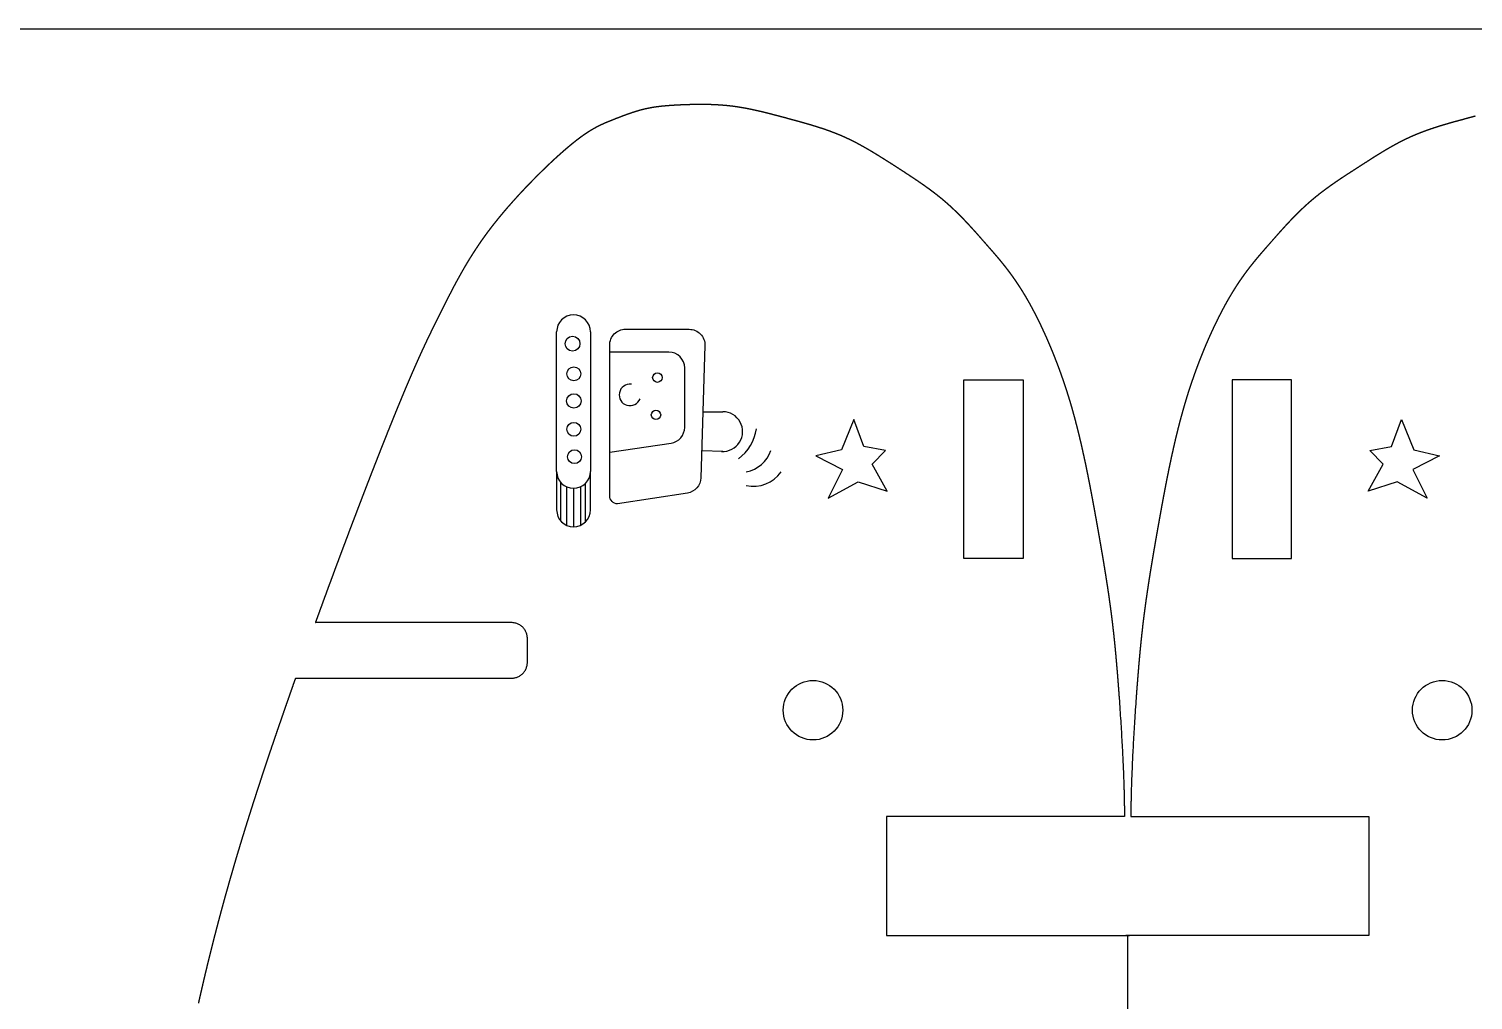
# Model space of a CAD drawing. Header units: millimetres. Extents: x -53 to 1579, y -453 to 381.
# Drawn here: x 397.9 to 470.7, y 332.3 to 381.2 of the extents above; entities that cross this region are included whole.
import ezdxf

# ---------------------------------------------------------------- set-up
doc = ezdxf.new("R2010")
doc.units = ezdxf.units.MM
doc.layers.add('design5', color=5, linetype='Continuous')
doc.layers.add('toCut', color=1, linetype='Continuous', true_color=0xff0000)

msp = doc.modelspace()

# ---------------------------------------------------------------- linework, layer by layer
msp.add_line((-53.352, 381.237), (546.648, 381.237))
at = {"layer": 'design5', "lineweight": -3}
for p, q in [((430.163, 364.953), (427.182, 364.953)), ((430.963, 361.157), (430.963, 364.153)), ((427.182, 359.911), (430.279, 360.366))]:
    msp.add_line(p, q, dxfattribs=at)
for points in [[(424.509, 358.935), (424.509, 365.973)], [(426.209, 365.973), (426.209, 358.935)], [(431.882, 361.944), (432.884, 361.944)], [(441.092, 359.998), (439.994, 360.196), (439.487, 361.548), (438.867, 360.027), (437.572, 359.717), (438.924, 359.04), (438.196, 357.586), (439.712, 358.42), (441.177, 357.941), (440.416, 359.294), (441.092, 359.998)], [(465.501, 359.998), (466.599, 360.196), (467.106, 361.548), (467.726, 360.027), (469.021, 359.717), (467.669, 359.04), (468.397, 357.586), (466.881, 358.42), (465.416, 357.941), (466.177, 359.294), (465.501, 359.998)], [(432.884, 359.944), (431.82, 359.978)], [(424.509, 358.935), (424.509, 356.996)], [(424.703, 358.394), (424.703, 356.455)], [(425.953, 358.327), (425.953, 356.388)], [(426.209, 356.996), (426.209, 358.935)], [(425.002, 358.164), (425.002, 356.224)], [(425.359, 358.085), (425.359, 356.146)], [(425.711, 358.161), (425.711, 356.222)]]:
    msp.add_lwpolyline(points, dxfattribs=at)
msp.add_lwpolyline([(427.182, 357.703), (427.182, 365.301, -0.414214), (427.982, 366.101), (431.187, 366.101, -0.423442), (431.986, 365.276), (431.777, 358.612, -0.36111), (431.1, 357.846), (427.582, 357.303, -0.414214)], format="xyb", close=True, dxfattribs=at)
for centre, radius in [((425.309, 365.373), 0.373), ((425.376, 363.855), 0.354), ((429.59, 363.667), 0.242), ((425.376, 362.488), 0.366), ((429.517, 361.782), 0.236), ((425.376, 361.059), 0.348), ((425.408, 359.679), 0.348)]:
    msp.add_circle(centre, radius, dxfattribs=at)
for centre, radius, start, end in [((425.359, 365.973), 0.85, 0, 180), ((430.163, 364.153), 0.8, 0, 90), ((428.205, 362.792), 0.544, 82.54028, 339.35432), ((432.884, 360.944), 1, 266.40116, 90), ((430.163, 361.157), 0.8, 278.35543, 0), ((432.388, 361.382), 2.213, 305.4516, 352.28459), ((433.76, 360.526), 1.638, 280.86221, 341.00357), ((425.359, 358.935), 0.85, 180, 0), ((434.415, 359.905), 1.719, 258.35801, 324.89745), ((425.359, 356.996), 0.85, 180, 0)]:
    msp.add_arc(centre, radius, start, end, dxfattribs=at)
at = {"layer": 'toCut'}
for points in [[(448.032, 363.544), (448.032, 354.544), (445.032, 354.544), (445.032, 363.544)], [(448.032, 363.544), (448.032, 354.544), (445.032, 354.544), (445.032, 363.544)], [(458.561, 363.544), (458.561, 354.544), (461.561, 354.544), (461.561, 363.544)], [(458.561, 363.544), (458.561, 354.544), (461.561, 354.544), (461.561, 363.544)]]:
    msp.add_lwpolyline(points, close=True, dxfattribs=at)
for centre in [(437.434, 346.904), (469.158, 346.904)]:
    msp.add_circle(centre, 1.5, dxfattribs=at)
for points in [[(428.82, 377.179), (428.859, 377.189), (428.898, 377.199)], [(428.898, 377.199), (428.937, 377.208), (428.976, 377.217)], [(428.976, 377.217), (429.016, 377.226), (429.055, 377.235)], [(429.055, 377.235), (429.094, 377.243), (429.134, 377.251)], [(429.134, 377.251), (429.173, 377.259), (429.213, 377.267)], [(429.213, 377.267), (429.253, 377.274), (429.292, 377.281)], [(429.292, 377.281), (429.333, 377.288), (429.373, 377.295)], [(429.373, 377.295), (429.413, 377.301), (429.454, 377.307)], [(429.454, 377.307), (429.494, 377.313), (429.535, 377.319)], [(429.535, 377.319), (429.577, 377.325), (429.618, 377.33)], [(429.618, 377.33), (429.66, 377.335), (429.702, 377.341)], [(429.702, 377.341), (429.744, 377.345), (429.786, 377.35)], [(429.786, 377.35), (429.829, 377.355), (429.872, 377.359)], [(429.872, 377.359), (429.916, 377.363), (429.96, 377.367)], [(429.96, 377.367), (430.004, 377.371), (430.049, 377.375)], [(430.049, 377.375), (430.094, 377.379), (430.139, 377.382)], [(430.139, 377.382), (430.185, 377.386), (430.231, 377.389)], [(430.231, 377.389), (430.278, 377.392), (430.325, 377.395)], [(430.325, 377.395), (430.373, 377.398), (430.42, 377.401)], [(430.42, 377.401), (430.469, 377.404), (430.518, 377.407)], [(430.518, 377.407), (430.568, 377.409), (430.618, 377.412)], [(430.618, 377.412), (430.669, 377.414), (430.719, 377.417)], [(430.719, 377.417), (430.772, 377.419), (430.824, 377.422)], [(430.824, 377.422), (430.877, 377.424), (430.93, 377.426)], [(430.93, 377.426), (430.984, 377.428), (431.039, 377.43)], [(431.039, 377.43), (431.094, 377.432), (431.15, 377.434)], [(431.15, 377.434), (431.206, 377.435), (431.262, 377.437)], [(431.262, 377.437), (431.32, 377.438), (431.377, 377.44)], [(431.377, 377.44), (431.436, 377.441), (431.494, 377.442)], [(431.494, 377.442), (431.553, 377.443), (431.612, 377.444)], [(431.612, 377.444), (431.672, 377.444), (431.732, 377.444)], [(431.732, 377.444), (431.793, 377.444), (431.853, 377.444)], [(431.853, 377.444), (431.915, 377.444), (431.976, 377.443)], [(431.976, 377.443), (432.038, 377.442), (432.1, 377.441)], [(432.1, 377.441), (432.163, 377.44), (432.225, 377.438)], [(432.225, 377.438), (432.289, 377.436), (432.352, 377.434)], [(432.352, 377.434), (432.415, 377.431), (432.479, 377.428)], [(432.479, 377.428), (432.543, 377.425), (432.607, 377.422)], [(432.607, 377.422), (432.672, 377.418), (432.736, 377.414)], [(432.736, 377.414), (432.801, 377.409), (432.866, 377.404)], [(432.866, 377.404), (432.931, 377.399), (432.996, 377.393)], [(432.996, 377.393), (433.062, 377.387), (433.127, 377.381)], [(433.127, 377.381), (433.192, 377.374), (433.258, 377.367)], [(433.258, 377.367), (433.324, 377.359), (433.389, 377.351)], [(433.389, 377.351), (433.455, 377.342), (433.521, 377.333)], [(433.521, 377.333), (433.587, 377.323), (433.652, 377.313)], [(433.652, 377.313), (433.718, 377.303), (433.784, 377.292)], [(433.784, 377.292), (433.85, 377.281), (433.916, 377.27)], [(433.916, 377.27), (433.982, 377.258), (434.048, 377.246)], [(434.048, 377.246), (434.114, 377.233), (434.18, 377.22)], [(434.18, 377.22), (434.246, 377.207), (434.313, 377.193)], [(434.313, 377.193), (434.379, 377.179), (434.445, 377.165)], [(426.792, 376.435), (426.833, 376.454), (426.875, 376.473)], [(426.875, 376.473), (426.915, 376.49), (426.955, 376.508)], [(426.955, 376.508), (426.995, 376.524), (427.035, 376.541)], [(427.035, 376.541), (427.074, 376.557), (427.113, 376.573)], [(427.113, 376.573), (427.19, 376.604), (427.268, 376.635)], [(427.268, 376.635), (427.423, 376.696), (427.577, 376.757)], [(427.577, 376.757), (427.655, 376.787), (427.732, 376.817)], [(427.732, 376.817), (427.809, 376.847), (427.887, 376.876)], [(427.887, 376.876), (427.964, 376.905), (428.042, 376.933)], [(428.042, 376.933), (428.119, 376.961), (428.197, 376.988)], [(428.197, 376.988), (428.274, 377.015), (428.352, 377.041)], [(428.352, 377.041), (428.43, 377.066), (428.508, 377.09)], [(428.508, 377.09), (428.547, 377.102), (428.586, 377.114)], [(428.586, 377.114), (428.625, 377.125), (428.664, 377.137)], [(428.664, 377.137), (428.703, 377.148), (428.742, 377.158)], [(428.742, 377.158), (428.781, 377.169), (428.82, 377.179)], [(434.445, 377.165), (434.511, 377.151), (434.577, 377.136)], [(434.577, 377.136), (434.644, 377.121), (434.71, 377.106)], [(434.71, 377.106), (434.776, 377.091), (434.843, 377.075)], [(434.843, 377.075), (434.909, 377.059), (434.975, 377.043)], [(434.975, 377.043), (435.108, 377.01), (435.241, 376.977)], [(435.241, 376.977), (435.374, 376.942), (435.507, 376.908)], [(435.507, 376.908), (435.64, 376.873), (435.773, 376.837)], [(435.773, 376.837), (435.906, 376.801), (436.039, 376.766)], [(436.039, 376.766), (436.305, 376.693), (436.571, 376.621)], [(436.571, 376.621), (436.704, 376.584), (436.837, 376.548)], [(436.837, 376.548), (436.969, 376.51), (437.102, 376.472)], [(437.102, 376.472), (437.234, 376.434), (437.366, 376.395)], [(469.491, 376.472), (469.359, 376.434), (469.226, 376.395)], [(469.756, 376.548), (469.623, 376.51), (469.491, 376.472)], [(470.022, 376.621), (469.889, 376.584), (469.756, 376.548)], [(470.554, 376.766), (470.288, 376.693), (470.022, 376.621)], [(470.82, 376.837), (470.687, 376.801), (470.554, 376.766)], [(425.62, 375.713), (425.652, 375.736), (425.683, 375.76)], [(425.683, 375.76), (425.714, 375.783), (425.745, 375.806)], [(425.745, 375.806), (425.775, 375.828), (425.806, 375.85)], [(425.806, 375.85), (425.835, 375.871), (425.865, 375.892)], [(425.865, 375.892), (425.894, 375.912), (425.923, 375.932)], [(425.923, 375.932), (425.951, 375.951), (425.979, 375.971)], [(425.979, 375.971), (426.007, 375.99), (426.035, 376.008)], [(426.035, 376.008), (426.062, 376.026), (426.089, 376.044)], [(426.089, 376.044), (426.116, 376.061), (426.142, 376.078)], [(426.142, 376.078), (426.168, 376.095), (426.194, 376.111)], [(426.194, 376.111), (426.22, 376.127), (426.245, 376.143)], [(426.245, 376.143), (426.27, 376.158), (426.295, 376.173)], [(426.295, 376.173), (426.32, 376.187), (426.344, 376.202)], [(426.344, 376.202), (426.369, 376.216), (426.393, 376.23)], [(426.393, 376.23), (426.416, 376.243), (426.44, 376.256)], [(426.44, 376.256), (426.463, 376.269), (426.486, 376.282)], [(426.486, 376.282), (426.509, 376.294), (426.532, 376.307)], [(426.532, 376.307), (426.555, 376.318), (426.577, 376.33)], [(426.577, 376.33), (426.599, 376.341), (426.621, 376.353)], [(426.621, 376.353), (426.643, 376.364), (426.665, 376.375)], [(426.665, 376.375), (426.687, 376.385), (426.708, 376.396)], [(426.708, 376.396), (426.729, 376.406), (426.75, 376.416)], [(426.75, 376.416), (426.771, 376.426), (426.792, 376.435)], [(437.366, 376.395), (437.432, 376.375), (437.498, 376.355)], [(437.498, 376.355), (437.564, 376.334), (437.63, 376.314)], [(437.63, 376.314), (437.696, 376.293), (437.761, 376.272)], [(437.761, 376.272), (437.827, 376.251), (437.892, 376.23)], [(437.892, 376.23), (437.957, 376.208), (438.023, 376.186)], [(438.023, 376.186), (438.088, 376.163), (438.153, 376.14)], [(438.153, 376.14), (438.218, 376.117), (438.283, 376.094)], [(438.283, 376.094), (438.347, 376.07), (438.412, 376.046)], [(438.412, 376.046), (438.477, 376.021), (438.541, 375.996)], [(438.541, 375.996), (438.605, 375.971), (438.669, 375.945)], [(438.669, 375.945), (438.733, 375.919), (438.797, 375.893)], [(438.797, 375.893), (438.861, 375.865), (438.925, 375.838)], [(438.925, 375.838), (438.988, 375.81), (439.051, 375.782)], [(439.051, 375.782), (439.114, 375.753), (439.177, 375.723)], [(467.542, 375.782), (467.479, 375.753), (467.416, 375.723)], [(467.668, 375.838), (467.605, 375.81), (467.542, 375.782)], [(467.796, 375.893), (467.732, 375.865), (467.668, 375.838)], [(467.923, 375.945), (467.86, 375.919), (467.796, 375.893)], [(468.052, 375.996), (467.988, 375.971), (467.923, 375.945)], [(468.181, 376.046), (468.116, 376.021), (468.052, 375.996)], [(468.31, 376.094), (468.245, 376.07), (468.181, 376.046)], [(468.44, 376.14), (468.375, 376.117), (468.31, 376.094)], [(468.57, 376.186), (468.505, 376.163), (468.44, 376.14)], [(468.701, 376.23), (468.635, 376.208), (468.57, 376.186)], [(468.832, 376.272), (468.766, 376.251), (468.701, 376.23)], [(468.963, 376.314), (468.897, 376.293), (468.832, 376.272)], [(469.095, 376.355), (469.029, 376.334), (468.963, 376.314)], [(469.226, 376.395), (469.16, 376.375), (469.095, 376.355)], [(424.738, 374.982), (424.78, 375.018), (424.821, 375.055)], [(424.821, 375.055), (424.861, 375.09), (424.902, 375.126)], [(424.902, 375.126), (424.942, 375.16), (424.981, 375.194)], [(424.981, 375.194), (425.02, 375.227), (425.059, 375.26)], [(425.059, 375.26), (425.097, 375.293), (425.135, 375.325)], [(425.135, 375.325), (425.172, 375.355), (425.209, 375.386)], [(425.209, 375.386), (425.245, 375.416), (425.282, 375.446)], [(425.282, 375.446), (425.317, 375.475), (425.352, 375.503)], [(425.352, 375.503), (425.387, 375.531), (425.422, 375.559)], [(425.422, 375.559), (425.456, 375.585), (425.489, 375.612)], [(425.489, 375.612), (425.522, 375.638), (425.556, 375.663)], [(425.556, 375.663), (425.588, 375.688), (425.62, 375.713)], [(439.177, 375.723), (439.24, 375.693), (439.303, 375.663)], [(439.303, 375.663), (439.365, 375.632), (439.428, 375.601)], [(439.428, 375.601), (439.49, 375.57), (439.552, 375.538)], [(439.552, 375.538), (439.614, 375.505), (439.676, 375.473)], [(439.676, 375.473), (439.738, 375.44), (439.8, 375.407)], [(439.8, 375.407), (439.861, 375.373), (439.923, 375.339)], [(439.923, 375.339), (439.984, 375.304), (440.046, 375.27)], [(440.046, 375.27), (440.107, 375.234), (440.168, 375.199)], [(440.168, 375.199), (440.229, 375.164), (440.29, 375.128)], [(440.29, 375.128), (440.351, 375.092), (440.412, 375.056)], [(440.412, 375.056), (440.473, 375.019), (440.533, 374.982)], [(466.181, 375.056), (466.12, 375.019), (466.06, 374.982)], [(466.303, 375.128), (466.242, 375.092), (466.181, 375.056)], [(466.425, 375.199), (466.364, 375.164), (466.303, 375.128)], [(466.547, 375.27), (466.486, 375.234), (466.425, 375.199)], [(466.67, 375.339), (466.608, 375.304), (466.547, 375.27)], [(466.793, 375.407), (466.731, 375.373), (466.67, 375.339)], [(466.916, 375.473), (466.855, 375.44), (466.793, 375.407)], [(467.04, 375.538), (466.978, 375.505), (466.916, 375.473)], [(467.165, 375.601), (467.103, 375.57), (467.04, 375.538)], [(467.29, 375.663), (467.227, 375.632), (467.165, 375.601)], [(467.416, 375.723), (467.353, 375.693), (467.29, 375.663)], [(423.941, 374.243), (423.988, 374.287), (424.034, 374.331)], [(424.034, 374.331), (424.08, 374.375), (424.126, 374.419)], [(424.126, 374.419), (424.171, 374.462), (424.217, 374.505)], [(424.217, 374.505), (424.261, 374.547), (424.306, 374.589)], [(424.306, 374.589), (424.351, 374.63), (424.395, 374.671)], [(424.395, 374.671), (424.439, 374.711), (424.483, 374.752)], [(424.483, 374.752), (424.526, 374.791), (424.569, 374.83)], [(424.569, 374.83), (424.612, 374.869), (424.655, 374.907)], [(424.655, 374.907), (424.697, 374.945), (424.738, 374.982)], [(440.533, 374.982), (440.594, 374.945), (440.654, 374.908)], [(440.654, 374.908), (440.775, 374.833), (440.896, 374.758)], [(440.896, 374.758), (441.017, 374.682), (441.137, 374.606)], [(441.137, 374.606), (441.378, 374.452), (441.618, 374.297)], [(441.618, 374.297), (441.858, 374.142), (442.098, 373.987)], [(464.975, 374.297), (464.735, 374.142), (464.495, 373.987)], [(465.456, 374.606), (465.215, 374.452), (464.975, 374.297)], [(465.697, 374.758), (465.576, 374.682), (465.456, 374.606)], [(465.938, 374.908), (465.818, 374.833), (465.697, 374.758)], [(466.06, 374.982), (465.999, 374.945), (465.938, 374.908)], [(423.181, 373.483), (423.229, 373.533), (423.277, 373.582)], [(423.277, 373.582), (423.325, 373.631), (423.373, 373.68)], [(423.373, 373.68), (423.421, 373.729), (423.469, 373.777)], [(423.469, 373.777), (423.517, 373.825), (423.565, 373.873)], [(423.565, 373.873), (423.612, 373.92), (423.66, 373.967)], [(423.66, 373.967), (423.707, 374.014), (423.754, 374.06)], [(423.754, 374.06), (423.801, 374.106), (423.848, 374.152)], [(423.848, 374.152), (423.895, 374.197), (423.941, 374.243)], [(442.098, 373.987), (442.217, 373.909), (442.337, 373.831)], [(442.337, 373.831), (442.455, 373.752), (442.574, 373.673)], [(442.574, 373.673), (442.692, 373.593), (442.81, 373.513)], [(464.019, 373.673), (463.901, 373.593), (463.783, 373.513)], [(464.256, 373.831), (464.137, 373.752), (464.019, 373.673)], [(464.495, 373.987), (464.376, 373.909), (464.256, 373.831)], [(422.412, 372.661), (422.507, 372.766), (422.603, 372.871)], [(422.603, 372.871), (422.699, 372.974), (422.795, 373.078)], [(422.795, 373.078), (422.843, 373.129), (422.891, 373.181)], [(422.891, 373.181), (422.939, 373.231), (422.988, 373.282)], [(422.988, 373.282), (423.036, 373.333), (423.084, 373.383)], [(423.084, 373.383), (423.132, 373.433), (423.181, 373.483)], [(442.81, 373.513), (442.868, 373.472), (442.927, 373.432)], [(442.927, 373.432), (442.985, 373.391), (443.043, 373.35)], [(443.043, 373.35), (443.101, 373.309), (443.159, 373.268)], [(443.159, 373.268), (443.216, 373.226), (443.274, 373.184)], [(443.274, 373.184), (443.331, 373.142), (443.388, 373.1)], [(443.388, 373.1), (443.445, 373.057), (443.501, 373.015)], [(443.501, 373.015), (443.558, 372.972), (443.614, 372.928)], [(443.614, 372.928), (443.669, 372.885), (443.725, 372.841)], [(443.725, 372.841), (443.78, 372.797), (443.836, 372.752)], [(462.868, 372.841), (462.812, 372.797), (462.757, 372.752)], [(462.979, 372.928), (462.923, 372.885), (462.868, 372.841)], [(463.092, 373.015), (463.035, 372.972), (462.979, 372.928)], [(463.205, 373.1), (463.148, 373.057), (463.092, 373.015)], [(463.319, 373.184), (463.262, 373.142), (463.205, 373.1)], [(463.434, 373.268), (463.376, 373.226), (463.319, 373.184)], [(463.55, 373.35), (463.492, 373.309), (463.434, 373.268)], [(463.666, 373.432), (463.608, 373.391), (463.55, 373.35)], [(463.783, 373.513), (463.724, 373.472), (463.666, 373.432)], [(421.853, 372.022), (421.899, 372.075), (421.944, 372.129)], [(421.944, 372.129), (421.99, 372.182), (422.036, 372.236)], [(422.036, 372.236), (422.129, 372.342), (422.223, 372.449)], [(422.223, 372.449), (422.317, 372.555), (422.412, 372.661)], [(443.836, 372.752), (443.89, 372.707), (443.945, 372.662)], [(443.945, 372.662), (443.999, 372.617), (444.053, 372.571)], [(444.053, 372.571), (444.107, 372.525), (444.16, 372.479)], [(444.16, 372.479), (444.213, 372.432), (444.266, 372.385)], [(444.266, 372.385), (444.318, 372.337), (444.371, 372.289)], [(444.371, 372.289), (444.422, 372.241), (444.474, 372.193)], [(444.474, 372.193), (444.526, 372.144), (444.577, 372.095)], [(444.577, 372.095), (444.628, 372.046), (444.679, 371.996)], [(462.016, 372.095), (461.965, 372.046), (461.914, 371.996)], [(462.119, 372.193), (462.067, 372.144), (462.016, 372.095)], [(462.222, 372.289), (462.17, 372.241), (462.119, 372.193)], [(462.327, 372.385), (462.275, 372.337), (462.222, 372.289)], [(462.433, 372.479), (462.38, 372.432), (462.327, 372.385)], [(462.54, 372.571), (462.486, 372.525), (462.433, 372.479)], [(462.648, 372.662), (462.594, 372.617), (462.54, 372.571)], [(462.757, 372.752), (462.703, 372.707), (462.648, 372.662)], [(421.245, 371.271), (421.287, 371.325), (421.328, 371.378)], [(421.328, 371.378), (421.37, 371.431), (421.413, 371.485)], [(421.413, 371.485), (421.455, 371.539), (421.498, 371.592)], [(421.498, 371.592), (421.542, 371.646), (421.585, 371.7)], [(421.585, 371.7), (421.629, 371.753), (421.673, 371.807)], [(421.673, 371.807), (421.718, 371.861), (421.763, 371.914)], [(421.763, 371.914), (421.808, 371.968), (421.853, 372.022)], [(444.679, 371.996), (444.729, 371.946), (444.779, 371.896)], [(444.779, 371.896), (444.829, 371.846), (444.879, 371.796)], [(444.879, 371.796), (444.929, 371.745), (444.979, 371.694)], [(444.979, 371.694), (445.028, 371.643), (445.077, 371.592)], [(445.077, 371.592), (445.126, 371.54), (445.175, 371.488)], [(445.175, 371.488), (445.224, 371.436), (445.272, 371.384)], [(445.272, 371.384), (445.32, 371.332), (445.369, 371.28)], [(461.321, 371.384), (461.272, 371.332), (461.224, 371.28)], [(461.418, 371.488), (461.369, 371.436), (461.321, 371.384)], [(461.516, 371.592), (461.467, 371.54), (461.418, 371.488)], [(461.614, 371.694), (461.565, 371.643), (461.516, 371.592)], [(461.713, 371.796), (461.664, 371.745), (461.614, 371.694)], [(461.813, 371.896), (461.763, 371.846), (461.713, 371.796)], [(461.914, 371.996), (461.864, 371.946), (461.813, 371.896)], [(420.704, 370.532), (420.741, 370.585), (420.777, 370.637)], [(420.777, 370.637), (420.815, 370.69), (420.852, 370.742)], [(420.852, 370.742), (420.89, 370.795), (420.928, 370.847)], [(420.928, 370.847), (420.966, 370.9), (421.005, 370.953)], [(421.005, 370.953), (421.044, 371.006), (421.084, 371.059)], [(421.084, 371.059), (421.124, 371.112), (421.164, 371.165)], [(421.164, 371.165), (421.204, 371.218), (421.245, 371.271)], [(445.369, 371.28), (445.465, 371.174), (445.561, 371.069)], [(445.561, 371.069), (445.656, 370.962), (445.751, 370.856)], [(445.751, 370.856), (445.846, 370.749), (445.94, 370.642)], [(445.94, 370.642), (446.129, 370.427), (446.318, 370.212)], [(460.653, 370.642), (460.464, 370.427), (460.275, 370.212)], [(460.842, 370.856), (460.747, 370.749), (460.653, 370.642)], [(461.032, 371.069), (460.937, 370.962), (460.842, 370.856)], [(461.224, 371.28), (461.128, 371.174), (461.032, 371.069)], [(420.225, 369.807), (420.258, 369.859), (420.29, 369.91)], [(420.29, 369.91), (420.323, 369.962), (420.357, 370.013)], [(420.357, 370.013), (420.39, 370.065), (420.424, 370.117)], [(420.424, 370.117), (420.458, 370.168), (420.492, 370.22)], [(420.492, 370.22), (420.527, 370.272), (420.562, 370.324)], [(420.562, 370.324), (420.597, 370.376), (420.632, 370.428)], [(420.632, 370.428), (420.668, 370.48), (420.704, 370.532)], [(446.318, 370.212), (446.412, 370.104), (446.506, 369.996)], [(446.506, 369.996), (446.554, 369.941), (446.601, 369.886)], [(460.087, 369.996), (460.039, 369.941), (459.992, 369.886)], [(460.275, 370.212), (460.181, 370.104), (460.087, 369.996)], [(419.797, 369.093), (419.826, 369.144), (419.855, 369.195)], [(419.855, 369.195), (419.885, 369.246), (419.915, 369.296)], [(419.915, 369.296), (419.945, 369.347), (419.975, 369.398)], [(419.975, 369.398), (420.006, 369.449), (420.036, 369.5)], [(420.036, 369.5), (420.067, 369.551), (420.098, 369.602)], [(420.098, 369.602), (420.13, 369.654), (420.161, 369.705)], [(420.161, 369.705), (420.193, 369.756), (420.225, 369.807)], [(446.601, 369.886), (446.648, 369.83), (446.696, 369.775)], [(446.696, 369.775), (446.743, 369.718), (446.79, 369.662)], [(446.79, 369.662), (446.838, 369.605), (446.886, 369.547)], [(446.886, 369.547), (446.933, 369.489), (446.981, 369.43)], [(446.981, 369.43), (447.029, 369.37), (447.077, 369.31)], [(447.077, 369.31), (447.125, 369.249), (447.173, 369.187)], [(447.173, 369.187), (447.197, 369.156), (447.221, 369.125)], [(459.42, 369.187), (459.396, 369.156), (459.372, 369.125)], [(459.516, 369.31), (459.468, 369.249), (459.42, 369.187)], [(459.612, 369.43), (459.564, 369.37), (459.516, 369.31)], [(459.707, 369.547), (459.66, 369.489), (459.612, 369.43)], [(459.802, 369.662), (459.755, 369.605), (459.707, 369.547)], [(459.897, 369.775), (459.85, 369.718), (459.802, 369.662)], [(459.992, 369.886), (459.945, 369.83), (459.897, 369.775)], [(419.352, 368.287), (419.406, 368.388), (419.46, 368.488)], [(419.46, 368.488), (419.514, 368.589), (419.569, 368.689)], [(419.569, 368.689), (419.625, 368.79), (419.681, 368.891)], [(419.681, 368.891), (419.739, 368.992), (419.797, 369.093)], [(447.221, 369.125), (447.245, 369.093), (447.269, 369.061)], [(447.269, 369.061), (447.293, 369.029), (447.317, 368.997)], [(447.317, 368.997), (447.342, 368.964), (447.366, 368.931)], [(447.366, 368.931), (447.39, 368.898), (447.414, 368.865)], [(447.414, 368.865), (447.439, 368.831), (447.463, 368.798)], [(447.463, 368.798), (447.488, 368.764), (447.512, 368.729)], [(447.512, 368.729), (447.536, 368.695), (447.561, 368.66)], [(447.561, 368.66), (447.585, 368.624), (447.61, 368.589)], [(447.61, 368.589), (447.635, 368.553), (447.659, 368.517)], [(447.659, 368.517), (447.684, 368.481), (447.709, 368.444)], [(458.934, 368.517), (458.909, 368.481), (458.884, 368.444)], [(458.983, 368.589), (458.958, 368.553), (458.934, 368.517)], [(459.032, 368.66), (459.007, 368.624), (458.983, 368.589)], [(459.081, 368.729), (459.056, 368.695), (459.032, 368.66)], [(459.13, 368.798), (459.105, 368.764), (459.081, 368.729)], [(459.178, 368.865), (459.154, 368.831), (459.13, 368.798)], [(459.227, 368.931), (459.203, 368.898), (459.178, 368.865)], [(459.275, 368.997), (459.251, 368.964), (459.227, 368.931)], [(459.324, 369.061), (459.3, 369.029), (459.275, 368.997)], [(459.372, 369.125), (459.348, 369.093), (459.324, 369.061)], [(419.041, 367.687), (419.092, 367.787), (419.143, 367.887)], [(419.143, 367.887), (419.195, 367.987), (419.247, 368.087)], [(419.247, 368.087), (419.299, 368.187), (419.352, 368.287)], [(447.709, 368.444), (447.733, 368.407), (447.758, 368.37)], [(447.758, 368.37), (447.783, 368.332), (447.808, 368.294)], [(447.808, 368.294), (447.833, 368.256), (447.857, 368.217)], [(447.857, 368.217), (447.882, 368.178), (447.907, 368.139)], [(447.907, 368.139), (447.932, 368.099), (447.958, 368.059)], [(447.958, 368.059), (447.983, 368.019), (448.008, 367.978)], [(448.008, 367.978), (448.033, 367.937), (448.058, 367.895)], [(448.058, 367.895), (448.084, 367.853), (448.109, 367.811)], [(448.109, 367.811), (448.134, 367.768), (448.16, 367.725)], [(448.16, 367.725), (448.185, 367.681), (448.211, 367.638)], [(458.433, 367.725), (458.408, 367.681), (458.382, 367.638)], [(458.484, 367.811), (458.459, 367.768), (458.433, 367.725)], [(458.535, 367.895), (458.509, 367.853), (458.484, 367.811)], [(458.585, 367.978), (458.56, 367.937), (458.535, 367.895)], [(458.635, 368.059), (458.61, 368.019), (458.585, 367.978)], [(458.685, 368.139), (458.66, 368.099), (458.635, 368.059)], [(458.735, 368.217), (458.71, 368.178), (458.685, 368.139)], [(458.785, 368.294), (458.76, 368.256), (458.735, 368.217)], [(458.835, 368.37), (458.81, 368.332), (458.785, 368.294)], [(458.884, 368.444), (458.86, 368.407), (458.835, 368.37)], [(418.64, 366.891), (418.739, 367.09), (418.839, 367.289)], [(418.839, 367.289), (418.889, 367.388), (418.939, 367.488)], [(418.939, 367.488), (418.99, 367.588), (419.041, 367.687)], [(448.211, 367.638), (448.236, 367.593), (448.262, 367.549)], [(448.262, 367.549), (448.288, 367.503), (448.313, 367.458)], [(448.313, 367.458), (448.339, 367.412), (448.365, 367.365)], [(448.365, 367.365), (448.391, 367.318), (448.416, 367.271)], [(448.416, 367.271), (448.442, 367.223), (448.468, 367.175)], [(448.468, 367.175), (448.494, 367.127), (448.52, 367.078)], [(448.52, 367.078), (448.546, 367.029), (448.572, 366.979)], [(458.073, 367.078), (458.047, 367.029), (458.021, 366.979)], [(458.125, 367.175), (458.099, 367.127), (458.073, 367.078)], [(458.176, 367.271), (458.15, 367.223), (458.125, 367.175)], [(458.228, 367.365), (458.202, 367.318), (458.176, 367.271)], [(458.28, 367.458), (458.254, 367.412), (458.228, 367.365)], [(458.331, 367.549), (458.305, 367.503), (458.28, 367.458)], [(458.382, 367.638), (458.357, 367.593), (458.331, 367.549)], [(418.287, 366.18), (418.312, 366.233), (418.338, 366.285)], [(418.338, 366.285), (418.364, 366.337), (418.389, 366.388)], [(418.389, 366.388), (418.414, 366.439), (418.44, 366.49)], [(418.44, 366.49), (418.49, 366.591), (418.54, 366.691)], [(418.54, 366.691), (418.59, 366.791), (418.64, 366.891)], [(448.572, 366.979), (448.598, 366.929), (448.624, 366.879)], [(448.624, 366.879), (448.65, 366.828), (448.677, 366.777)], [(448.677, 366.777), (448.703, 366.725), (448.729, 366.673)], [(448.729, 366.673), (448.755, 366.62), (448.781, 366.568)], [(448.781, 366.568), (448.807, 366.515), (448.833, 366.462)], [(448.833, 366.462), (448.859, 366.408), (448.886, 366.354)], [(448.886, 366.354), (448.912, 366.299), (448.938, 366.244)], [(457.707, 366.354), (457.681, 366.299), (457.655, 366.244)], [(457.76, 366.462), (457.733, 366.408), (457.707, 366.354)], [(457.812, 366.568), (457.786, 366.515), (457.76, 366.462)], [(457.864, 366.673), (457.838, 366.62), (457.812, 366.568)], [(457.916, 366.777), (457.89, 366.725), (457.864, 366.673)], [(457.968, 366.879), (457.942, 366.828), (457.916, 366.777)], [(458.021, 366.979), (457.995, 366.929), (457.968, 366.879)], [(417.963, 365.509), (417.977, 365.538), (417.991, 365.568)], [(417.991, 365.568), (418.005, 365.598), (418.019, 365.627)], [(418.019, 365.627), (418.046, 365.685), (418.074, 365.743)], [(418.074, 365.743), (418.101, 365.799), (418.128, 365.855)], [(418.128, 365.855), (418.155, 365.911), (418.182, 365.966)], [(418.182, 365.966), (418.208, 366.02), (418.235, 366.074)], [(418.235, 366.074), (418.261, 366.127), (418.287, 366.18)], [(448.938, 366.244), (448.964, 366.189), (448.99, 366.134)], [(448.99, 366.134), (449.016, 366.078), (449.042, 366.022)], [(449.042, 366.022), (449.068, 365.965), (449.094, 365.908)], [(449.094, 365.908), (449.12, 365.851), (449.146, 365.794)], [(449.146, 365.794), (449.172, 365.736), (449.198, 365.678)], [(449.198, 365.678), (449.223, 365.619), (449.249, 365.561)], [(449.249, 365.561), (449.275, 365.501), (449.3, 365.442)], [(457.344, 365.561), (457.318, 365.501), (457.292, 365.442)], [(457.395, 365.678), (457.37, 365.619), (457.344, 365.561)], [(457.447, 365.794), (457.421, 365.736), (457.395, 365.678)], [(457.499, 365.908), (457.473, 365.851), (457.447, 365.794)], [(457.551, 366.022), (457.525, 365.965), (457.499, 365.908)], [(457.603, 366.134), (457.577, 366.078), (457.551, 366.022)], [(457.655, 366.244), (457.629, 366.189), (457.603, 366.134)], [(417.632, 364.795), (417.648, 364.829), (417.663, 364.864)], [(417.663, 364.864), (417.679, 364.899), (417.695, 364.933)], [(417.695, 364.933), (417.71, 364.967), (417.726, 365.001)], [(417.726, 365.001), (417.741, 365.034), (417.757, 365.068)], [(417.757, 365.068), (417.772, 365.101), (417.787, 365.134)], [(417.787, 365.134), (417.802, 365.166), (417.817, 365.198)], [(417.817, 365.198), (417.832, 365.23), (417.847, 365.262)], [(417.847, 365.262), (417.861, 365.294), (417.876, 365.325)], [(417.876, 365.325), (417.891, 365.356), (417.905, 365.387)], [(417.905, 365.387), (417.92, 365.418), (417.934, 365.448)], [(417.934, 365.448), (417.948, 365.478), (417.963, 365.509)], [(449.3, 365.442), (449.326, 365.382), (449.352, 365.323)], [(449.352, 365.323), (449.377, 365.262), (449.403, 365.202)], [(449.403, 365.202), (449.428, 365.141), (449.453, 365.08)], [(449.453, 365.08), (449.479, 365.018), (449.504, 364.957)], [(449.504, 364.957), (449.529, 364.895), (449.554, 364.832)], [(449.554, 364.832), (449.579, 364.77), (449.604, 364.707)], [(457.039, 364.832), (457.014, 364.77), (456.989, 364.707)], [(457.089, 364.957), (457.064, 364.895), (457.039, 364.832)], [(457.139, 365.08), (457.114, 365.018), (457.089, 364.957)], [(457.19, 365.202), (457.165, 365.141), (457.139, 365.08)], [(457.241, 365.323), (457.216, 365.262), (457.19, 365.202)], [(457.292, 365.442), (457.267, 365.382), (457.241, 365.323)], [(417.291, 364.029), (417.309, 364.07), (417.327, 364.111)], [(417.327, 364.111), (417.345, 364.152), (417.363, 364.192)], [(417.363, 364.192), (417.38, 364.232), (417.398, 364.272)], [(417.398, 364.272), (417.415, 364.311), (417.433, 364.35)], [(417.433, 364.35), (417.45, 364.389), (417.467, 364.427)], [(417.467, 364.427), (417.484, 364.465), (417.501, 364.503)], [(417.501, 364.503), (417.517, 364.541), (417.534, 364.578)], [(417.534, 364.578), (417.55, 364.615), (417.567, 364.651)], [(417.567, 364.651), (417.583, 364.687), (417.6, 364.723)], [(417.6, 364.723), (417.616, 364.759), (417.632, 364.795)], [(449.604, 364.707), (449.629, 364.644), (449.654, 364.581)], [(449.654, 364.581), (449.679, 364.517), (449.703, 364.454)], [(449.703, 364.454), (449.728, 364.389), (449.752, 364.325)], [(449.752, 364.325), (449.777, 364.26), (449.801, 364.196)], [(449.801, 364.196), (449.825, 364.131), (449.849, 364.066)], [(456.792, 364.196), (456.768, 364.131), (456.744, 364.066)], [(456.841, 364.325), (456.816, 364.26), (456.792, 364.196)], [(456.89, 364.454), (456.865, 364.389), (456.841, 364.325)], [(456.939, 364.581), (456.914, 364.517), (456.89, 364.454)], [(456.989, 364.707), (456.964, 364.644), (456.939, 364.581)], [(416.984, 363.315), (417.004, 363.362), (417.024, 363.41)], [(417.024, 363.41), (417.044, 363.456), (417.064, 363.503)], [(417.064, 363.503), (417.083, 363.549), (417.103, 363.594)], [(417.103, 363.594), (417.122, 363.639), (417.142, 363.684)], [(417.142, 363.684), (417.161, 363.728), (417.18, 363.773)], [(417.18, 363.773), (417.198, 363.816), (417.217, 363.859)], [(417.217, 363.859), (417.236, 363.902), (417.254, 363.945)], [(417.254, 363.945), (417.273, 363.987), (417.291, 364.029)], [(449.849, 364.066), (449.873, 364), (449.897, 363.934)], [(449.897, 363.934), (449.921, 363.868), (449.944, 363.802)], [(449.944, 363.802), (449.968, 363.736), (449.991, 363.669)], [(449.991, 363.669), (450.015, 363.602), (450.038, 363.535)], [(450.038, 363.535), (450.061, 363.468), (450.084, 363.4)], [(450.084, 363.4), (450.107, 363.333), (450.129, 363.265)], [(456.509, 363.4), (456.486, 363.333), (456.463, 363.265)], [(456.555, 363.535), (456.532, 363.468), (456.509, 363.4)], [(456.602, 363.669), (456.578, 363.602), (456.555, 363.535)], [(456.649, 363.802), (456.625, 363.736), (456.602, 363.669)], [(456.696, 363.934), (456.672, 363.868), (456.649, 363.802)], [(456.744, 364.066), (456.72, 364), (456.696, 363.934)], [(416.685, 362.604), (416.707, 362.657), (416.73, 362.711)], [(416.73, 362.711), (416.752, 362.763), (416.773, 362.816)], [(416.773, 362.816), (416.795, 362.867), (416.817, 362.919)], [(416.817, 362.919), (416.838, 362.97), (416.859, 363.021)], [(416.859, 363.021), (416.88, 363.071), (416.901, 363.12)], [(416.901, 363.12), (416.922, 363.17), (416.943, 363.219)], [(416.943, 363.219), (416.963, 363.267), (416.984, 363.315)], [(450.129, 363.265), (450.152, 363.197), (450.174, 363.129)], [(450.174, 363.129), (450.197, 363.06), (450.219, 362.992)], [(450.219, 362.992), (450.241, 362.923), (450.263, 362.854)], [(450.263, 362.854), (450.285, 362.785), (450.306, 362.715)], [(450.306, 362.715), (450.328, 362.646), (450.349, 362.576)], [(456.287, 362.715), (456.265, 362.646), (456.244, 362.576)], [(456.33, 362.854), (456.308, 362.785), (456.287, 362.715)], [(456.374, 362.992), (456.352, 362.923), (456.33, 362.854)], [(456.418, 363.129), (456.396, 363.06), (456.374, 362.992)], [(456.463, 363.265), (456.441, 363.197), (456.418, 363.129)], [(416.355, 361.8), (416.38, 361.861), (416.404, 361.921)], [(416.404, 361.921), (416.428, 361.98), (416.453, 362.04)], [(416.453, 362.04), (416.477, 362.098), (416.5, 362.156)], [(416.5, 362.156), (416.524, 362.214), (416.548, 362.271)], [(416.548, 362.271), (416.571, 362.327), (416.594, 362.384)], [(416.594, 362.384), (416.617, 362.439), (416.64, 362.495)], [(416.64, 362.495), (416.662, 362.549), (416.685, 362.604)], [(450.349, 362.576), (450.37, 362.506), (450.391, 362.436)], [(450.391, 362.436), (450.412, 362.366), (450.433, 362.296)], [(450.433, 362.296), (450.453, 362.225), (450.474, 362.155)], [(450.474, 362.155), (450.494, 362.084), (450.514, 362.013)], [(450.514, 362.013), (450.553, 361.871), (450.593, 361.728)], [(456.079, 362.013), (456.04, 361.871), (456, 361.728)], [(456.119, 362.155), (456.099, 362.084), (456.079, 362.013)], [(456.16, 362.296), (456.14, 362.225), (456.119, 362.155)], [(456.202, 362.436), (456.181, 362.366), (456.16, 362.296)], [(456.244, 362.576), (456.223, 362.506), (456.202, 362.436)], [(416.098, 361.164), (416.124, 361.23), (416.151, 361.296)], [(416.151, 361.296), (416.177, 361.36), (416.203, 361.425)], [(416.203, 361.425), (416.229, 361.489), (416.254, 361.552)], [(416.254, 361.552), (416.28, 361.615), (416.305, 361.677)], [(416.305, 361.677), (416.33, 361.739), (416.355, 361.8)], [(450.593, 361.728), (450.631, 361.585), (450.669, 361.442)], [(450.669, 361.442), (450.706, 361.297), (450.743, 361.153)], [(455.924, 361.442), (455.887, 361.297), (455.849, 361.153)], [(456, 361.728), (455.962, 361.585), (455.924, 361.442)], [(415.764, 360.327), (415.793, 360.399), (415.821, 360.472)], [(415.821, 360.472), (415.85, 360.544), (415.878, 360.615)], [(415.878, 360.615), (415.906, 360.686), (415.934, 360.756)], [(415.934, 360.756), (415.962, 360.825), (415.99, 360.894)], [(415.99, 360.894), (416.017, 360.962), (416.044, 361.03)], [(416.044, 361.03), (416.071, 361.097), (416.098, 361.164)], [(450.743, 361.153), (450.78, 361.009), (450.816, 360.864)], [(450.816, 360.864), (450.851, 360.719), (450.886, 360.574)], [(450.886, 360.574), (450.92, 360.428), (450.954, 360.283)], [(455.707, 360.574), (455.673, 360.428), (455.639, 360.283)], [(455.777, 360.864), (455.742, 360.719), (455.707, 360.574)], [(455.849, 361.153), (455.813, 361.009), (455.777, 360.864)], [(415.463, 359.562), (415.494, 359.641), (415.525, 359.72)], [(415.525, 359.72), (415.555, 359.798), (415.586, 359.876)], [(415.586, 359.876), (415.616, 359.952), (415.646, 360.028)], [(415.646, 360.028), (415.676, 360.104), (415.705, 360.179)], [(415.705, 360.179), (415.734, 360.253), (415.764, 360.327)], [(450.954, 360.283), (450.987, 360.137), (451.02, 359.992)], [(451.02, 359.992), (451.052, 359.846), (451.084, 359.7)], [(455.573, 359.992), (455.541, 359.846), (455.509, 359.7)], [(455.639, 360.283), (455.606, 360.137), (455.573, 359.992)], [(415.206, 358.906), (415.239, 358.99), (415.272, 359.074)], [(415.272, 359.074), (415.304, 359.156), (415.336, 359.239)], [(415.336, 359.239), (415.368, 359.321), (415.4, 359.402)], [(415.4, 359.402), (415.431, 359.482), (415.463, 359.562)], [(451.084, 359.7), (451.115, 359.555), (451.147, 359.409)], [(451.147, 359.409), (451.177, 359.264), (451.208, 359.119)], [(451.208, 359.119), (451.237, 358.974), (451.267, 358.829)], [(455.385, 359.119), (455.356, 358.974), (455.326, 358.829)], [(455.446, 359.409), (455.416, 359.264), (455.385, 359.119)], [(455.509, 359.7), (455.477, 359.555), (455.446, 359.409)], [(414.937, 358.21), (414.971, 358.299), (415.005, 358.387)], [(415.005, 358.387), (415.039, 358.475), (415.073, 358.562)], [(415.073, 358.562), (415.106, 358.649), (415.14, 358.735)], [(415.14, 358.735), (415.173, 358.82), (415.206, 358.906)], [(451.267, 358.829), (451.296, 358.685), (451.324, 358.541)], [(451.324, 358.541), (451.353, 358.397), (451.381, 358.254)], [(451.381, 358.254), (451.408, 358.111), (451.436, 357.968)], [(455.212, 358.254), (455.185, 358.111), (455.157, 357.968)], [(455.268, 358.541), (455.24, 358.397), (455.212, 358.254)], [(455.326, 358.829), (455.297, 358.685), (455.268, 358.541)], [(414.656, 357.479), (414.691, 357.572), (414.727, 357.665)], [(414.727, 357.665), (414.762, 357.757), (414.798, 357.849)], [(414.798, 357.849), (414.833, 357.94), (414.867, 358.031)], [(414.867, 358.031), (414.902, 358.12), (414.937, 358.21)], [(451.436, 357.968), (451.462, 357.827), (451.489, 357.685)], [(451.489, 357.685), (451.515, 357.544), (451.541, 357.404)], [(455.104, 357.685), (455.078, 357.544), (455.052, 357.404)], [(455.157, 357.968), (455.131, 357.827), (455.104, 357.685)], [(414.364, 356.716), (414.401, 356.813), (414.438, 356.91)], [(414.438, 356.91), (414.474, 357.006), (414.511, 357.101)], [(414.511, 357.101), (414.547, 357.196), (414.584, 357.291)], [(414.584, 357.291), (414.62, 357.385), (414.656, 357.479)], [(451.541, 357.404), (451.567, 357.265), (451.592, 357.125)], [(451.592, 357.125), (451.605, 357.056), (451.618, 356.987)], [(451.618, 356.987), (451.63, 356.918), (451.642, 356.85)], [(451.642, 356.85), (451.655, 356.781), (451.667, 356.713)], [(454.95, 356.85), (454.938, 356.781), (454.926, 356.713)], [(454.975, 356.987), (454.963, 356.918), (454.95, 356.85)], [(455, 357.125), (454.988, 357.056), (454.975, 356.987)], [(455.052, 357.404), (455.026, 357.265), (455, 357.125)], [(414.063, 355.923), (414.101, 356.024), (414.139, 356.124)], [(414.139, 356.124), (414.177, 356.224), (414.215, 356.323)], [(414.215, 356.323), (414.252, 356.422), (414.29, 356.52)], [(414.29, 356.52), (414.327, 356.618), (414.364, 356.716)], [(451.667, 356.713), (451.679, 356.645), (451.692, 356.577)], [(451.692, 356.577), (451.704, 356.51), (451.716, 356.442)], [(451.716, 356.442), (451.728, 356.375), (451.74, 356.308)], [(451.74, 356.308), (451.752, 356.242), (451.763, 356.175)], [(451.763, 356.175), (451.775, 356.109), (451.787, 356.043)], [(454.829, 356.175), (454.818, 356.109), (454.806, 356.043)], [(454.853, 356.308), (454.841, 356.242), (454.829, 356.175)], [(454.877, 356.442), (454.865, 356.375), (454.853, 356.308)], [(454.901, 356.577), (454.889, 356.51), (454.877, 356.442)], [(454.926, 356.713), (454.914, 356.645), (454.901, 356.577)], [(413.833, 355.312), (413.871, 355.414), (413.91, 355.517)], [(413.91, 355.517), (413.948, 355.619), (413.987, 355.721)], [(413.987, 355.721), (414.025, 355.822), (414.063, 355.923)], [(451.787, 356.043), (451.799, 355.977), (451.81, 355.911)], [(451.81, 355.911), (451.822, 355.846), (451.833, 355.781)], [(451.833, 355.781), (451.845, 355.716), (451.856, 355.651)], [(451.856, 355.651), (451.867, 355.586), (451.879, 355.522)], [(451.879, 355.522), (451.901, 355.394), (451.923, 355.266)], [(454.714, 355.522), (454.692, 355.394), (454.67, 355.266)], [(454.737, 355.651), (454.725, 355.586), (454.714, 355.522)], [(454.76, 355.781), (454.748, 355.716), (454.737, 355.651)], [(454.783, 355.911), (454.771, 355.846), (454.76, 355.781)], [(454.806, 356.043), (454.794, 355.977), (454.783, 355.911)], [(413.519, 354.475), (413.559, 354.581), (413.598, 354.686)], [(413.598, 354.686), (413.637, 354.791), (413.677, 354.896)], [(413.677, 354.896), (413.716, 355), (413.755, 355.105)], [(413.755, 355.105), (413.794, 355.208), (413.833, 355.312)], [(451.923, 355.266), (451.945, 355.14), (451.967, 355.013)], [(451.967, 355.013), (451.988, 354.888), (452.01, 354.763)], [(452.01, 354.763), (452.03, 354.639), (452.051, 354.516)], [(454.583, 354.763), (454.562, 354.639), (454.542, 354.516)], [(454.626, 355.013), (454.605, 354.888), (454.583, 354.763)], [(454.67, 355.266), (454.648, 355.14), (454.626, 355.013)], [(413.28, 353.834), (413.32, 353.941), (413.36, 354.049)], [(413.36, 354.049), (413.4, 354.156), (413.44, 354.262)], [(413.44, 354.262), (413.48, 354.369), (413.519, 354.475)], [(452.051, 354.516), (452.072, 354.393), (452.092, 354.27)], [(452.092, 354.27), (452.112, 354.149), (452.132, 354.027)], [(452.132, 354.027), (452.152, 353.907), (452.171, 353.786)], [(454.461, 354.027), (454.441, 353.907), (454.422, 353.786)], [(454.501, 354.27), (454.481, 354.149), (454.461, 354.027)], [(454.542, 354.516), (454.521, 354.393), (454.501, 354.27)], [(412.958, 352.963), (412.999, 353.072), (413.039, 353.182)], [(413.039, 353.182), (413.079, 353.291), (413.12, 353.4)], [(413.12, 353.4), (413.16, 353.509), (413.2, 353.618)], [(413.2, 353.618), (413.24, 353.726), (413.28, 353.834)], [(452.171, 353.786), (452.19, 353.667), (452.209, 353.547)], [(452.209, 353.547), (452.227, 353.428), (452.246, 353.31)], [(452.246, 353.31), (452.264, 353.192), (452.282, 353.073)], [(454.347, 353.31), (454.329, 353.192), (454.311, 353.073)], [(454.384, 353.547), (454.365, 353.428), (454.347, 353.31)], [(454.422, 353.786), (454.403, 353.667), (454.384, 353.547)], [(412.714, 352.299), (412.755, 352.41), (412.796, 352.521)], [(412.796, 352.521), (412.836, 352.632), (412.877, 352.742)], [(412.877, 352.742), (412.917, 352.853), (412.958, 352.963)], [(452.282, 353.073), (452.299, 352.956), (452.317, 352.839)], [(452.317, 352.839), (452.334, 352.722), (452.351, 352.605)], [(452.351, 352.605), (452.367, 352.489), (452.384, 352.372)], [(454.242, 352.605), (454.225, 352.489), (454.209, 352.372)], [(454.276, 352.839), (454.259, 352.722), (454.242, 352.605)], [(454.311, 353.073), (454.293, 352.956), (454.276, 352.839)], [(412.387, 351.403), (412.469, 351.628), (412.551, 351.853)], [(412.551, 351.853), (412.632, 352.076), (412.714, 352.299)], [(452.384, 352.372), (452.4, 352.256), (452.416, 352.14)], [(452.416, 352.14), (452.431, 352.025), (452.447, 351.909)], [(452.447, 351.909), (452.462, 351.793), (452.477, 351.678)], [(454.146, 351.909), (454.131, 351.793), (454.116, 351.678)], [(454.177, 352.14), (454.161, 352.025), (454.146, 351.909)], [(454.209, 352.372), (454.193, 352.256), (454.177, 352.14)], [(412.355, 351.316), (412.371, 351.36), (412.387, 351.403)], [(452.477, 351.678), (452.491, 351.563), (452.506, 351.447)], [(452.506, 351.447), (452.52, 351.332), (452.534, 351.217)], [(452.534, 351.217), (452.547, 351.101), (452.56, 350.986)], [(452.56, 350.986), (452.573, 350.87), (452.586, 350.755)], [(454.033, 350.986), (454.02, 350.87), (454.007, 350.755)], [(454.059, 351.217), (454.046, 351.101), (454.033, 350.986)], [(454.087, 351.447), (454.073, 351.332), (454.059, 351.217)], [(454.116, 351.678), (454.102, 351.563), (454.087, 351.447)], [(452.586, 350.755), (452.599, 350.639), (452.611, 350.524)], [(452.611, 350.524), (452.623, 350.408), (452.635, 350.293)], [(452.635, 350.293), (452.646, 350.177), (452.658, 350.062)], [(453.958, 350.293), (453.947, 350.177), (453.935, 350.062)], [(453.982, 350.524), (453.97, 350.408), (453.958, 350.293)], [(454.007, 350.755), (453.994, 350.639), (453.982, 350.524)], [(452.658, 350.062), (452.669, 349.946), (452.68, 349.831)], [(452.68, 349.831), (452.701, 349.599), (452.722, 349.368)], [(453.913, 349.831), (453.892, 349.599), (453.871, 349.368)], [(453.935, 350.062), (453.924, 349.946), (453.913, 349.831)], [(452.722, 349.368), (452.742, 349.136), (452.762, 348.905)], [(452.762, 348.905), (452.781, 348.673), (452.799, 348.441)], [(453.831, 348.905), (453.812, 348.673), (453.794, 348.441)], [(453.871, 349.368), (453.851, 349.136), (453.831, 348.905)], [(411.081, 347.748), (411.161, 347.978), (411.242, 348.207)], [(411.242, 348.207), (411.297, 348.362), (411.352, 348.516)], [(452.799, 348.441), (452.817, 348.21), (452.835, 347.978)], [(453.794, 348.441), (453.776, 348.21), (453.758, 347.978)], [(410.92, 347.29), (411.001, 347.519), (411.081, 347.748)], [(452.835, 347.978), (452.852, 347.746), (452.869, 347.514)], [(452.869, 347.514), (453.134, 343.736), (453.134, 341.543)], [(453.724, 347.514), (453.459, 343.736), (453.459, 341.543)], [(453.758, 347.978), (453.741, 347.746), (453.724, 347.514)], [(410.604, 346.376), (410.682, 346.604), (410.761, 346.832)], [(410.761, 346.832), (410.841, 347.061), (410.92, 347.29)], [(410.293, 345.469), (410.37, 345.695), (410.447, 345.921)], [(410.447, 345.921), (410.526, 346.149), (410.604, 346.376)], [(410.14, 345.019), (410.178, 345.131), (410.216, 345.244)], [(410.216, 345.244), (410.255, 345.356), (410.293, 345.469)], [(409.915, 344.349), (409.952, 344.461), (409.99, 344.572)], [(409.99, 344.572), (410.027, 344.683), (410.065, 344.795)], [(410.065, 344.795), (410.102, 344.907), (410.14, 345.019)], [(409.695, 343.688), (409.731, 343.797), (409.768, 343.907)], [(409.768, 343.907), (409.804, 344.018), (409.841, 344.128)], [(409.841, 344.128), (409.878, 344.239), (409.915, 344.349)], [(409.41, 342.819), (409.445, 342.927), (409.481, 343.035)], [(409.481, 343.035), (409.516, 343.143), (409.551, 343.251)], [(409.551, 343.251), (409.587, 343.36), (409.623, 343.469)], [(409.623, 343.469), (409.659, 343.578), (409.695, 343.688)], [(409.204, 342.181), (409.238, 342.286), (409.272, 342.392)], [(409.272, 342.392), (409.307, 342.499), (409.341, 342.605)], [(409.341, 342.605), (409.376, 342.712), (409.41, 342.819)], [(408.94, 341.348), (408.973, 341.451), (409.005, 341.554)], [(409.005, 341.554), (409.038, 341.658), (409.071, 341.761)], [(409.071, 341.761), (409.104, 341.866), (409.137, 341.97)], [(409.137, 341.97), (409.171, 342.075), (409.204, 342.181)], [(441.14, 341.543), (441.14, 338.543), (441.14, 335.543)], [(465.453, 341.543), (465.453, 338.543), (465.453, 335.543)], [(408.751, 340.739), (408.782, 340.839), (408.813, 340.94)], [(408.813, 340.94), (408.845, 341.042), (408.876, 341.143)], [(408.876, 341.143), (408.908, 341.246), (408.94, 341.348)], [(408.51, 339.947), (408.539, 340.045), (408.569, 340.143)], [(408.569, 340.143), (408.599, 340.241), (408.629, 340.34)], [(408.629, 340.34), (408.659, 340.439), (408.689, 340.539)], [(408.689, 340.539), (408.72, 340.639), (408.751, 340.739)], [(408.281, 339.177), (408.309, 339.272), (408.337, 339.367)], [(408.337, 339.367), (408.365, 339.463), (408.394, 339.559)], [(408.394, 339.559), (408.422, 339.656), (408.451, 339.752)], [(408.451, 339.752), (408.48, 339.849), (408.51, 339.947)], [(408.063, 338.428), (408.09, 338.521), (408.117, 338.613)], [(408.117, 338.613), (408.144, 338.707), (408.171, 338.8)], [(408.171, 338.8), (408.198, 338.894), (408.225, 338.988)], [(408.225, 338.988), (408.253, 339.082), (408.281, 339.177)], [(407.857, 337.699), (407.882, 337.789), (407.908, 337.879)], [(407.908, 337.879), (407.933, 337.97), (407.959, 338.061)], [(407.959, 338.061), (407.985, 338.153), (408.011, 338.244)], [(408.011, 338.244), (408.037, 338.336), (408.063, 338.428)], [(407.661, 336.989), (407.685, 337.077), (407.709, 337.165)], [(407.709, 337.165), (407.733, 337.253), (407.758, 337.342)], [(407.758, 337.342), (407.782, 337.431), (407.807, 337.52)], [(407.807, 337.52), (407.832, 337.609), (407.857, 337.699)], [(407.475, 336.296), (407.498, 336.382), (407.521, 336.468)], [(407.521, 336.468), (407.544, 336.554), (407.567, 336.64)], [(407.567, 336.64), (407.59, 336.727), (407.614, 336.814)], [(407.614, 336.814), (407.637, 336.901), (407.661, 336.989)], [(407.298, 335.62), (407.32, 335.703), (407.341, 335.787)], [(407.341, 335.787), (407.363, 335.872), (407.385, 335.956)], [(407.385, 335.956), (407.408, 336.041), (407.43, 336.125)], [(407.43, 336.125), (407.452, 336.211), (407.475, 336.296)], [(407.089, 334.796), (407.109, 334.877), (407.129, 334.959)], [(407.129, 334.959), (407.15, 335.041), (407.171, 335.123)], [(407.171, 335.123), (407.192, 335.205), (407.213, 335.287)], [(407.213, 335.287), (407.234, 335.37), (407.255, 335.453)], [(407.255, 335.453), (407.276, 335.536), (407.298, 335.62)], [(453.296, 335.543), (453.296, 262.693), (453.296, 189.844)], [(406.93, 334.152), (406.949, 334.232), (406.969, 334.312)], [(406.969, 334.312), (406.989, 334.392), (407.008, 334.472)], [(407.008, 334.472), (407.028, 334.553), (407.048, 334.634)], [(407.048, 334.634), (407.068, 334.715), (407.089, 334.796)], [(406.741, 333.366), (406.76, 333.444), (406.778, 333.522)], [(406.778, 333.522), (406.797, 333.6), (406.815, 333.678)], [(406.815, 333.678), (406.834, 333.757), (406.853, 333.835)], [(406.853, 333.835), (406.872, 333.914), (406.891, 333.993)], [(406.891, 333.993), (406.911, 334.073), (406.93, 334.152)], [(406.598, 332.749), (406.633, 332.903), (406.669, 333.056)], [(406.669, 333.056), (406.705, 333.211), (406.741, 333.366)], [(406.459, 332.143), (406.494, 332.294), (406.528, 332.445)], [(406.528, 332.445), (406.563, 332.597), (406.598, 332.749)]]:
    msp.add_open_spline(points, degree=2, dxfattribs=at)
msp.add_rational_spline([(411.352, 348.516), (413.092, 348.516), (414.832, 348.516), (416.682, 348.516), (418.532, 348.516), (420.382, 348.516), (422.232, 348.516), (423.032, 348.516), (423.032, 349.316), (423.032, 349.616), (423.032, 349.916), (423.032, 350.216), (423.032, 350.516), (423.032, 351.316), (422.232, 351.316), (420.382, 351.316), (418.532, 351.316), (416.682, 351.316), (414.832, 351.316), (413.593, 351.316), (412.355, 351.316)], [1, 1, 1, 1, 1, 1, 1, 0.707106781187, 1, 1, 1, 1, 1, 0.707106781187, 1, 1, 1, 1, 1, 1, 1], degree=2, knots=[1007, 1007, 1007, 1008, 1008, 1009, 1009, 1010, 1010, 1011.570796, 1011.570796, 1012.570796, 1012.570796, 1013.570796, 1013.570796, 1015.141593, 1015.141593, 1016.141593, 1016.141593, 1017.141593, 1017.141593, 1018.141593, 1018.141593, 1018.141593], dxfattribs=at)
for points, knots in [([(453.134, 341.543), (448.604, 341.543), (444.073, 341.543), (442.607, 341.543), (441.14, 341.543)], [1, 1, 1, 2, 2, 3, 3, 3]), ([(453.459, 341.543), (457.989, 341.543), (462.52, 341.543), (463.986, 341.543), (465.453, 341.543)], [1, 1, 1, 2, 2, 3, 3, 3]), ([(441.14, 335.543), (442.607, 335.543), (444.073, 335.543), (448.641, 335.543), (453.208, 335.543), (453.252, 335.543), (453.296, 335.543)], [4, 4, 4, 5, 5, 6, 6, 7, 7, 7]), ([(465.453, 335.543), (463.986, 335.543), (462.52, 335.543), (457.952, 335.543), (453.385, 335.543), (453.341, 335.543), (453.296, 335.543)], [4, 4, 4, 5, 5, 6, 6, 7, 7, 7])]:
    msp.add_open_spline(points, degree=2, knots=knots, dxfattribs=at)

doc.saveas('drawing.dxf')
